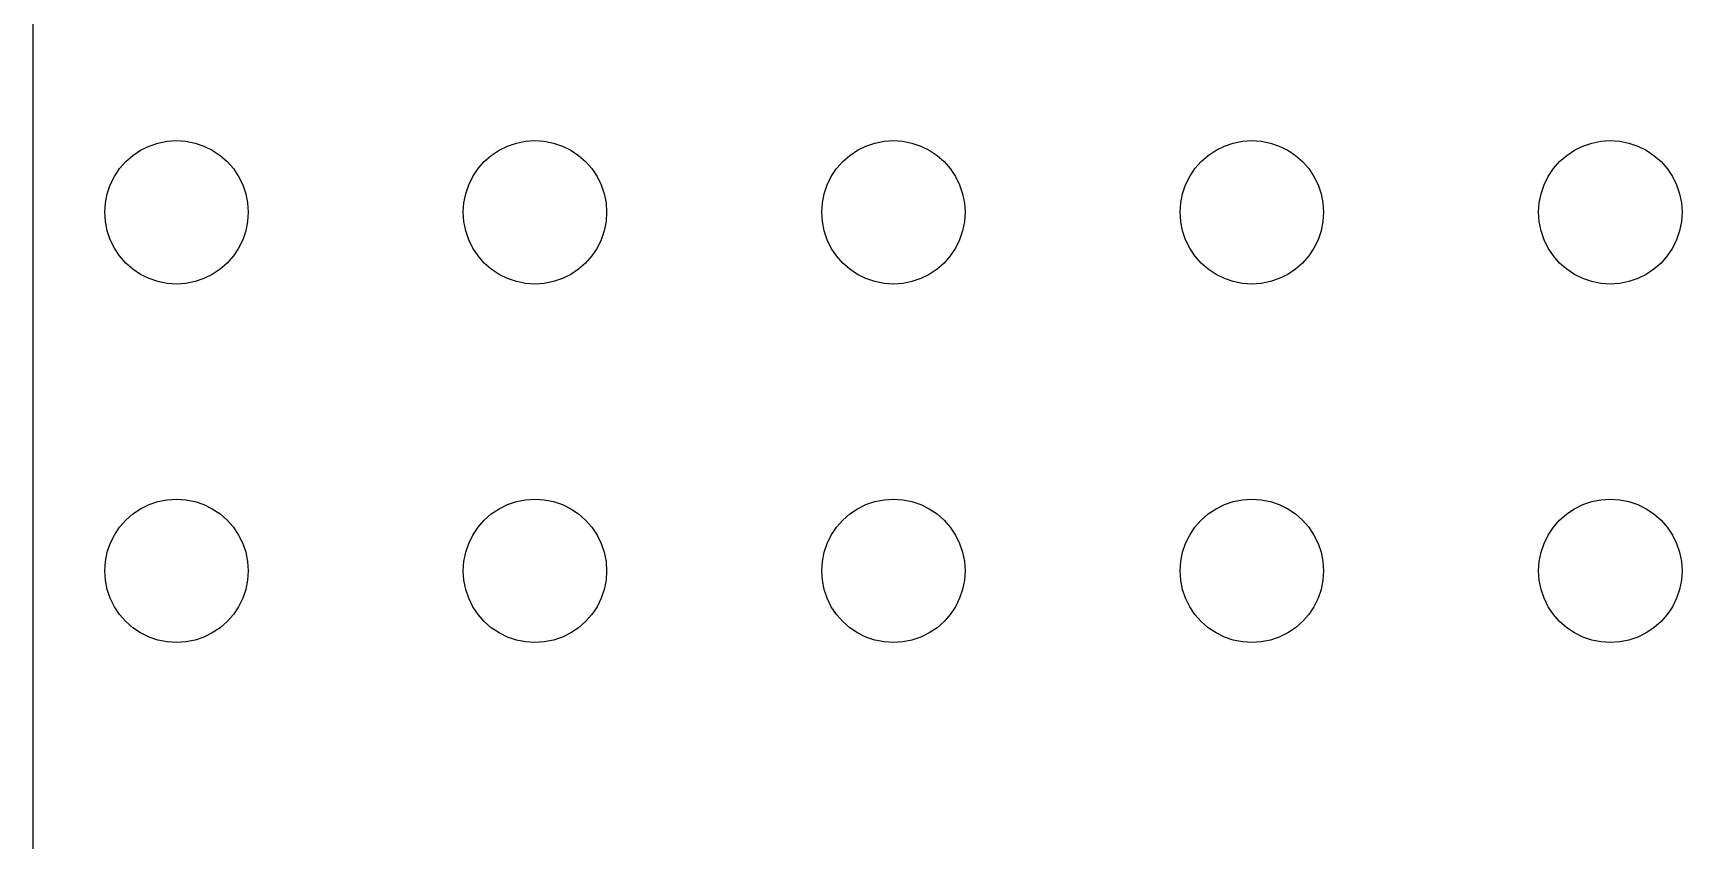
# Model space of a CAD drawing. Header units: metres. Extents: x -149 to 149, y -149 to 149.
# Drawn here: x -148.5 to -79.5, y -33.8 to 0 of the extents above; entities that cross this region are included whole.
import ezdxf

# ---------------------------------------------------------------- set-up
doc = ezdxf.new("R2010")
doc.units = ezdxf.units.M

msp = doc.modelspace()

# ---------------------------------------------------------------- linework, layer by layer
for p, q in [((-148.505, 143.505), (-148.505, -143.505)), ((-144, -4.90192), (-143.648, -4.72835)), ((-143.648, -4.72835), (-143.276, -4.60222)), ((-143.276, -4.60222), (-142.892, -4.52567)), ((-142.892, -4.52567), (-142.5, -4.5)), ((-142.5, -4.5), (-142.108, -4.52567)), ((-142.108, -4.52567), (-141.724, -4.60222)), ((-141.724, -4.60222), (-141.352, -4.72835)), ((-141.352, -4.72835), (-141, -4.90192)), ((-129, -4.90192), (-128.648, -4.72835)), ((-128.648, -4.72835), (-128.276, -4.60222)), ((-128.276, -4.60222), (-127.892, -4.52567)), ((-127.892, -4.52567), (-127.5, -4.5)), ((-127.5, -4.5), (-127.108, -4.52567)), ((-127.108, -4.52567), (-126.724, -4.60222)), ((-126.724, -4.60222), (-126.352, -4.72835)), ((-126.352, -4.72835), (-126, -4.90192)), ((-114, -4.90192), (-113.648, -4.72835)), ((-113.648, -4.72835), (-113.276, -4.60222)), ((-113.276, -4.60222), (-112.892, -4.52567)), ((-112.892, -4.52567), (-112.5, -4.5)), ((-112.5, -4.5), (-112.108, -4.52567)), ((-112.108, -4.52567), (-111.724, -4.60222)), ((-111.724, -4.60222), (-111.352, -4.72835)), ((-111.352, -4.72835), (-111, -4.90192)), ((-99, -4.90192), (-98.648, -4.72835)), ((-98.648, -4.72835), (-98.2765, -4.60222)), ((-98.2765, -4.60222), (-97.8916, -4.52567)), ((-97.8916, -4.52567), (-97.5, -4.5)), ((-97.5, -4.5), (-97.1084, -4.52567)), ((-97.1084, -4.52567), (-96.7235, -4.60222)), ((-96.7235, -4.60222), (-96.3519, -4.72835)), ((-96.3519, -4.72835), (-96, -4.90192)), ((-84, -4.90192), (-83.648, -4.72835)), ((-83.648, -4.72835), (-83.2765, -4.60222)), ((-83.2765, -4.60222), (-82.8916, -4.52567)), ((-82.8916, -4.52567), (-82.5, -4.5)), ((-82.5, -4.5), (-82.1084, -4.52567)), ((-82.1084, -4.52567), (-81.7235, -4.60222)), ((-81.7235, -4.60222), (-81.3519, -4.72835)), ((-81.3519, -4.72835), (-81, -4.90192)), ((-144.88, -5.67371), (-144.621, -5.37868)), ((-144.621, -5.37868), (-144.326, -5.11993)), ((-144.326, -5.11993), (-144, -4.90192)), ((-141, -4.90192), (-140.674, -5.11993)), ((-140.674, -5.11993), (-140.379, -5.37868)), ((-140.379, -5.37868), (-140.12, -5.67371)), ((-129.88, -5.67371), (-129.621, -5.37868)), ((-129.621, -5.37868), (-129.326, -5.11993)), ((-129.326, -5.11993), (-129, -4.90192)), ((-126, -4.90192), (-125.674, -5.11993)), ((-125.674, -5.11993), (-125.379, -5.37868)), ((-125.379, -5.37868), (-125.12, -5.67371)), ((-114.88, -5.67371), (-114.621, -5.37868)), ((-114.621, -5.37868), (-114.326, -5.11993)), ((-114.326, -5.11993), (-114, -4.90192)), ((-111, -4.90192), (-110.674, -5.11993)), ((-110.674, -5.11993), (-110.379, -5.37868)), ((-110.379, -5.37868), (-110.12, -5.67371)), ((-99.8801, -5.67371), (-99.6213, -5.37868)), ((-99.6213, -5.37868), (-99.3263, -5.11993)), ((-99.3263, -5.11993), (-99, -4.90192)), ((-96, -4.90192), (-95.6737, -5.11993)), ((-95.6737, -5.11993), (-95.3787, -5.37868)), ((-95.3787, -5.37868), (-95.1199, -5.67371)), ((-84.8801, -5.67371), (-84.6213, -5.37868)), ((-84.6213, -5.37868), (-84.3263, -5.11993)), ((-84.3263, -5.11993), (-84, -4.90192)), ((-81, -4.90192), (-80.6737, -5.11993)), ((-80.6737, -5.11993), (-80.3787, -5.37868)), ((-80.3787, -5.37868), (-80.1199, -5.67371)), ((-145.272, -6.35194), (-145.098, -6)), ((-145.098, -6), (-144.88, -5.67371)), ((-140.12, -5.67371), (-139.902, -6)), ((-139.902, -6), (-139.728, -6.35194)), ((-130.272, -6.35194), (-130.098, -6)), ((-130.098, -6), (-129.88, -5.67371)), ((-125.12, -5.67371), (-124.902, -6)), ((-124.902, -6), (-124.728, -6.35194)), ((-115.272, -6.35194), (-115.098, -6)), ((-115.098, -6), (-114.88, -5.67371)), ((-110.12, -5.67371), (-109.902, -6)), ((-109.902, -6), (-109.728, -6.35194)), ((-100.272, -6.35194), (-100.098, -6)), ((-100.098, -6), (-99.8801, -5.67371)), ((-95.1199, -5.67371), (-94.9019, -6)), ((-94.9019, -6), (-94.7284, -6.35194)), ((-85.2716, -6.35194), (-85.0981, -6)), ((-85.0981, -6), (-84.8801, -5.67371)), ((-80.1199, -5.67371), (-79.9019, -6)), ((-79.9019, -6), (-79.7284, -6.35194)), ((-145.474, -7.10841), (-145.398, -6.72354)), ((-145.398, -6.72354), (-145.272, -6.35194)), ((-139.728, -6.35194), (-139.602, -6.72354)), ((-139.602, -6.72354), (-139.526, -7.10841)), ((-130.474, -7.10841), (-130.398, -6.72354)), ((-130.398, -6.72354), (-130.272, -6.35194)), ((-124.728, -6.35194), (-124.602, -6.72354)), ((-124.602, -6.72354), (-124.526, -7.10841)), ((-115.474, -7.10841), (-115.398, -6.72354)), ((-115.398, -6.72354), (-115.272, -6.35194)), ((-109.728, -6.35194), (-109.602, -6.72354)), ((-109.602, -6.72354), (-109.526, -7.10841)), ((-100.474, -7.10841), (-100.398, -6.72354)), ((-100.398, -6.72354), (-100.272, -6.35194)), ((-94.7284, -6.35194), (-94.6022, -6.72354)), ((-94.6022, -6.72354), (-94.5257, -7.10841)), ((-85.4743, -7.10841), (-85.3978, -6.72354)), ((-85.3978, -6.72354), (-85.2716, -6.35194)), ((-79.7284, -6.35194), (-79.6022, -6.72354)), ((-79.6022, -6.72354), (-79.5257, -7.10841)), ((-145.5, -7.5), (-145.474, -7.10841)), ((-145.474, -7.89157), (-145.5, -7.5)), ((-139.526, -7.10841), (-139.5, -7.5)), ((-139.5, -7.5), (-139.526, -7.89157)), ((-130.5, -7.5), (-130.474, -7.10841)), ((-130.474, -7.89157), (-130.5, -7.5)), ((-124.526, -7.10841), (-124.5, -7.5)), ((-124.5, -7.5), (-124.526, -7.89157)), ((-115.5, -7.5), (-115.474, -7.10841)), ((-115.474, -7.89157), (-115.5, -7.5)), ((-109.526, -7.10841), (-109.5, -7.5)), ((-109.5, -7.5), (-109.526, -7.89157)), ((-100.5, -7.5), (-100.474, -7.10841)), ((-100.474, -7.89157), (-100.5, -7.5)), ((-94.5257, -7.10841), (-94.5, -7.5)), ((-94.5, -7.5), (-94.5257, -7.89157)), ((-85.5, -7.5), (-85.4743, -7.10841)), ((-85.4743, -7.89157), (-85.5, -7.5)), ((-79.5257, -7.10841), (-79.5, -7.5)), ((-79.5, -7.5), (-79.5257, -7.89157)), ((-145.398, -8.27644), (-145.474, -7.89157)), ((-145.272, -8.64804), (-145.398, -8.27644)), ((-139.602, -8.27644), (-139.728, -8.64804)), ((-139.526, -7.89157), (-139.602, -8.27644)), ((-130.398, -8.27644), (-130.474, -7.89157)), ((-130.272, -8.64804), (-130.398, -8.27644)), ((-124.602, -8.27644), (-124.728, -8.64804)), ((-124.526, -7.89157), (-124.602, -8.27644)), ((-115.398, -8.27644), (-115.474, -7.89157)), ((-115.272, -8.64804), (-115.398, -8.27644)), ((-109.602, -8.27644), (-109.728, -8.64804)), ((-109.526, -7.89157), (-109.602, -8.27644)), ((-100.398, -8.27644), (-100.474, -7.89157)), ((-100.272, -8.64804), (-100.398, -8.27644)), ((-94.6022, -8.27644), (-94.7284, -8.64804)), ((-94.5257, -7.89157), (-94.6022, -8.27644)), ((-85.3978, -8.27644), (-85.4743, -7.89157)), ((-85.2716, -8.64804), (-85.3978, -8.27644)), ((-79.6022, -8.27644), (-79.7284, -8.64804)), ((-79.5257, -7.89157), (-79.6022, -8.27644)), ((-145.098, -9), (-145.272, -8.64804)), ((-139.728, -8.64804), (-139.902, -9)), ((-130.098, -9), (-130.272, -8.64804)), ((-124.728, -8.64804), (-124.902, -9)), ((-115.098, -9), (-115.272, -8.64804)), ((-109.728, -8.64804), (-109.902, -9)), ((-100.098, -9), (-100.272, -8.64804)), ((-94.7284, -8.64804), (-94.9019, -9)), ((-85.0981, -9), (-85.2716, -8.64804)), ((-79.7284, -8.64804), (-79.9019, -9)), ((-144.88, -9.32628), (-145.098, -9)), ((-144.621, -9.62131), (-144.88, -9.32628)), ((-144.326, -9.88005), (-144.621, -9.62131)), ((-140.379, -9.62131), (-140.674, -9.88005)), ((-140.12, -9.32628), (-140.379, -9.62131)), ((-139.902, -9), (-140.12, -9.32628)), ((-129.88, -9.32628), (-130.098, -9)), ((-129.621, -9.62131), (-129.88, -9.32628)), ((-129.326, -9.88005), (-129.621, -9.62131)), ((-125.379, -9.62131), (-125.674, -9.88005)), ((-125.12, -9.32628), (-125.379, -9.62131)), ((-124.902, -9), (-125.12, -9.32628)), ((-114.88, -9.32628), (-115.098, -9)), ((-114.621, -9.62131), (-114.88, -9.32628)), ((-114.326, -9.88005), (-114.621, -9.62131)), ((-110.379, -9.62131), (-110.674, -9.88005)), ((-110.12, -9.32628), (-110.379, -9.62131)), ((-109.902, -9), (-110.12, -9.32628)), ((-99.8801, -9.32628), (-100.098, -9)), ((-99.6213, -9.62131), (-99.8801, -9.32628)), ((-99.3263, -9.88005), (-99.6213, -9.62131)), ((-95.3787, -9.62131), (-95.6737, -9.88005)), ((-95.1199, -9.32628), (-95.3787, -9.62131)), ((-94.9019, -9), (-95.1199, -9.32628)), ((-84.8801, -9.32628), (-85.0981, -9)), ((-84.6213, -9.62131), (-84.8801, -9.32628)), ((-84.3263, -9.88005), (-84.6213, -9.62131)), ((-80.3787, -9.62131), (-80.6737, -9.88005)), ((-80.1199, -9.32628), (-80.3787, -9.62131)), ((-79.9019, -9), (-80.1199, -9.32628)), ((-144, -10.0981), (-144.326, -9.88005)), ((-143.648, -10.2716), (-144, -10.0981)), ((-143.276, -10.3978), (-143.648, -10.2716)), ((-141.352, -10.2716), (-141.724, -10.3978)), ((-141, -10.0981), (-141.352, -10.2716)), ((-140.674, -9.88005), (-141, -10.0981)), ((-129, -10.0981), (-129.326, -9.88005)), ((-128.648, -10.2716), (-129, -10.0981)), ((-128.276, -10.3978), (-128.648, -10.2716)), ((-126.352, -10.2716), (-126.724, -10.3978)), ((-126, -10.0981), (-126.352, -10.2716)), ((-125.674, -9.88005), (-126, -10.0981)), ((-114, -10.0981), (-114.326, -9.88005)), ((-113.648, -10.2716), (-114, -10.0981)), ((-113.276, -10.3978), (-113.648, -10.2716)), ((-111.352, -10.2716), (-111.724, -10.3978)), ((-111, -10.0981), (-111.352, -10.2716)), ((-110.674, -9.88005), (-111, -10.0981)), ((-99, -10.0981), (-99.3263, -9.88005)), ((-98.648, -10.2716), (-99, -10.0981)), ((-98.2765, -10.3978), (-98.648, -10.2716)), ((-96.3519, -10.2716), (-96.7235, -10.3978)), ((-96, -10.0981), (-96.3519, -10.2716)), ((-95.6737, -9.88005), (-96, -10.0981)), ((-84, -10.0981), (-84.3263, -9.88005)), ((-83.648, -10.2716), (-84, -10.0981)), ((-83.2765, -10.3978), (-83.648, -10.2716)), ((-81.3519, -10.2716), (-81.7235, -10.3978)), ((-81, -10.0981), (-81.3519, -10.2716)), ((-80.6737, -9.88005), (-81, -10.0981)), ((-142.892, -10.4743), (-143.276, -10.3978)), ((-142.5, -10.5), (-142.892, -10.4743)), ((-142.108, -10.4743), (-142.5, -10.5)), ((-141.724, -10.3978), (-142.108, -10.4743)), ((-127.892, -10.4743), (-128.276, -10.3978)), ((-127.5, -10.5), (-127.892, -10.4743)), ((-127.108, -10.4743), (-127.5, -10.5)), ((-126.724, -10.3978), (-127.108, -10.4743)), ((-112.892, -10.4743), (-113.276, -10.3978)), ((-112.5, -10.5), (-112.892, -10.4743)), ((-112.108, -10.4743), (-112.5, -10.5)), ((-111.724, -10.3978), (-112.108, -10.4743)), ((-97.8916, -10.4743), (-98.2765, -10.3978)), ((-97.5, -10.5), (-97.8916, -10.4743)), ((-97.1084, -10.4743), (-97.5, -10.5)), ((-96.7235, -10.3978), (-97.1084, -10.4743)), ((-82.8916, -10.4743), (-83.2765, -10.3978)), ((-82.5, -10.5), (-82.8916, -10.4743)), ((-82.1084, -10.4743), (-82.5, -10.5)), ((-81.7235, -10.3978), (-82.1084, -10.4743)), ((-144.326, -20.1199), (-144, -19.9019)), ((-144, -19.9019), (-143.648, -19.7283)), ((-143.648, -19.7283), (-143.276, -19.6022)), ((-143.276, -19.6022), (-142.892, -19.5257)), ((-142.892, -19.5257), (-142.5, -19.5)), ((-142.5, -19.5), (-142.108, -19.5257)), ((-142.108, -19.5257), (-141.724, -19.6022)), ((-141.724, -19.6022), (-141.352, -19.7283)), ((-141.352, -19.7283), (-141, -19.9019)), ((-141, -19.9019), (-140.674, -20.1199)), ((-129.326, -20.1199), (-129, -19.9019)), ((-129, -19.9019), (-128.648, -19.7283)), ((-128.648, -19.7283), (-128.276, -19.6022)), ((-128.276, -19.6022), (-127.892, -19.5257)), ((-127.892, -19.5257), (-127.5, -19.5)), ((-127.5, -19.5), (-127.108, -19.5257)), ((-127.108, -19.5257), (-126.724, -19.6022)), ((-126.724, -19.6022), (-126.352, -19.7283)), ((-126.352, -19.7283), (-126, -19.9019)), ((-126, -19.9019), (-125.674, -20.1199)), ((-114.326, -20.1199), (-114, -19.9019)), ((-114, -19.9019), (-113.648, -19.7283)), ((-113.648, -19.7283), (-113.276, -19.6022)), ((-113.276, -19.6022), (-112.892, -19.5257)), ((-112.892, -19.5257), (-112.5, -19.5)), ((-112.5, -19.5), (-112.108, -19.5257)), ((-112.108, -19.5257), (-111.724, -19.6022)), ((-111.724, -19.6022), (-111.352, -19.7283)), ((-111.352, -19.7283), (-111, -19.9019)), ((-111, -19.9019), (-110.674, -20.1199)), ((-99.3263, -20.1199), (-99, -19.9019)), ((-99, -19.9019), (-98.648, -19.7283)), ((-98.648, -19.7283), (-98.2765, -19.6022)), ((-98.2765, -19.6022), (-97.8916, -19.5257)), ((-97.8916, -19.5257), (-97.5, -19.5)), ((-97.5, -19.5), (-97.1084, -19.5257)), ((-97.1084, -19.5257), (-96.7235, -19.6022)), ((-96.7235, -19.6022), (-96.3519, -19.7283)), ((-96.3519, -19.7283), (-96, -19.9019)), ((-96, -19.9019), (-95.6737, -20.1199)), ((-84.3263, -20.1199), (-84, -19.9019)), ((-84, -19.9019), (-83.648, -19.7283)), ((-83.648, -19.7283), (-83.2765, -19.6022)), ((-83.2765, -19.6022), (-82.8916, -19.5257)), ((-82.8916, -19.5257), (-82.5, -19.5)), ((-82.5, -19.5), (-82.1084, -19.5257)), ((-82.1084, -19.5257), (-81.7235, -19.6022)), ((-81.7235, -19.6022), (-81.3519, -19.7283)), ((-81.3519, -19.7283), (-81, -19.9019)), ((-81, -19.9019), (-80.6737, -20.1199)), ((-145.098, -21), (-144.88, -20.6737)), ((-144.88, -20.6737), (-144.621, -20.3787)), ((-144.621, -20.3787), (-144.326, -20.1199)), ((-140.674, -20.1199), (-140.379, -20.3787)), ((-140.379, -20.3787), (-140.12, -20.6737)), ((-140.12, -20.6737), (-139.902, -21)), ((-130.098, -21), (-129.88, -20.6737)), ((-129.88, -20.6737), (-129.621, -20.3787)), ((-129.621, -20.3787), (-129.326, -20.1199)), ((-125.674, -20.1199), (-125.379, -20.3787)), ((-125.379, -20.3787), (-125.12, -20.6737)), ((-125.12, -20.6737), (-124.902, -21)), ((-115.098, -21), (-114.88, -20.6737)), ((-114.88, -20.6737), (-114.621, -20.3787)), ((-114.621, -20.3787), (-114.326, -20.1199)), ((-110.674, -20.1199), (-110.379, -20.3787)), ((-110.379, -20.3787), (-110.12, -20.6737)), ((-110.12, -20.6737), (-109.902, -21)), ((-100.098, -21), (-99.8801, -20.6737)), ((-99.8801, -20.6737), (-99.6213, -20.3787)), ((-99.6213, -20.3787), (-99.3263, -20.1199)), ((-95.6737, -20.1199), (-95.3787, -20.3787)), ((-95.3787, -20.3787), (-95.1199, -20.6737)), ((-95.1199, -20.6737), (-94.9019, -21)), ((-85.0981, -21), (-84.8801, -20.6737)), ((-84.8801, -20.6737), (-84.6213, -20.3787)), ((-84.6213, -20.3787), (-84.3263, -20.1199)), ((-80.6737, -20.1199), (-80.3787, -20.3787)), ((-80.3787, -20.3787), (-80.1199, -20.6737)), ((-80.1199, -20.6737), (-79.9019, -21)), ((-145.398, -21.7235), (-145.272, -21.3519)), ((-145.272, -21.3519), (-145.098, -21)), ((-139.902, -21), (-139.728, -21.3519)), ((-139.728, -21.3519), (-139.602, -21.7235)), ((-130.398, -21.7235), (-130.272, -21.3519)), ((-130.272, -21.3519), (-130.098, -21)), ((-124.902, -21), (-124.728, -21.3519)), ((-124.728, -21.3519), (-124.602, -21.7235)), ((-115.398, -21.7235), (-115.272, -21.3519)), ((-115.272, -21.3519), (-115.098, -21)), ((-109.902, -21), (-109.728, -21.3519)), ((-109.728, -21.3519), (-109.602, -21.7235)), ((-100.398, -21.7235), (-100.272, -21.3519)), ((-100.272, -21.3519), (-100.098, -21)), ((-94.9019, -21), (-94.7284, -21.3519)), ((-94.7284, -21.3519), (-94.6022, -21.7235)), ((-85.3978, -21.7235), (-85.2716, -21.3519)), ((-85.2716, -21.3519), (-85.0981, -21)), ((-79.9019, -21), (-79.7284, -21.3519)), ((-79.7284, -21.3519), (-79.6022, -21.7235)), ((-145.474, -22.1084), (-145.398, -21.7235)), ((-139.602, -21.7235), (-139.526, -22.1084)), ((-130.474, -22.1084), (-130.398, -21.7235)), ((-124.602, -21.7235), (-124.526, -22.1084)), ((-115.474, -22.1084), (-115.398, -21.7235)), ((-109.602, -21.7235), (-109.526, -22.1084)), ((-100.474, -22.1084), (-100.398, -21.7235)), ((-94.6022, -21.7235), (-94.5257, -22.1084)), ((-85.4743, -22.1084), (-85.3978, -21.7235)), ((-79.6022, -21.7235), (-79.5257, -22.1084)), ((-145.5, -22.5), (-145.474, -22.1084)), ((-145.474, -22.8916), (-145.5, -22.5)), ((-139.526, -22.1084), (-139.5, -22.5)), ((-139.5, -22.5), (-139.526, -22.8916)), ((-130.5, -22.5), (-130.474, -22.1084)), ((-130.474, -22.8916), (-130.5, -22.5)), ((-124.526, -22.1084), (-124.5, -22.5)), ((-124.5, -22.5), (-124.526, -22.8916)), ((-115.5, -22.5), (-115.474, -22.1084)), ((-115.474, -22.8916), (-115.5, -22.5)), ((-109.526, -22.1084), (-109.5, -22.5)), ((-109.5, -22.5), (-109.526, -22.8916)), ((-100.5, -22.5), (-100.474, -22.1084)), ((-100.474, -22.8916), (-100.5, -22.5)), ((-94.5257, -22.1084), (-94.5, -22.5)), ((-94.5, -22.5), (-94.5257, -22.8916)), ((-85.5, -22.5), (-85.4743, -22.1084)), ((-85.4743, -22.8916), (-85.5, -22.5)), ((-79.5257, -22.1084), (-79.5, -22.5)), ((-79.5, -22.5), (-79.5257, -22.8916)), ((-145.398, -23.2764), (-145.474, -22.8916)), ((-145.272, -23.648), (-145.398, -23.2764)), ((-139.602, -23.2764), (-139.728, -23.648)), ((-139.526, -22.8916), (-139.602, -23.2764)), ((-130.398, -23.2764), (-130.474, -22.8916)), ((-130.272, -23.648), (-130.398, -23.2764)), ((-124.602, -23.2764), (-124.728, -23.648)), ((-124.526, -22.8916), (-124.602, -23.2764)), ((-115.398, -23.2764), (-115.474, -22.8916)), ((-115.272, -23.648), (-115.398, -23.2764)), ((-109.602, -23.2764), (-109.728, -23.648)), ((-109.526, -22.8916), (-109.602, -23.2764)), ((-100.398, -23.2764), (-100.474, -22.8916)), ((-100.272, -23.648), (-100.398, -23.2764)), ((-94.6022, -23.2764), (-94.7284, -23.648)), ((-94.5257, -22.8916), (-94.6022, -23.2764)), ((-85.3978, -23.2764), (-85.4743, -22.8916)), ((-85.2716, -23.648), (-85.3978, -23.2764)), ((-79.6022, -23.2764), (-79.7284, -23.648)), ((-79.5257, -22.8916), (-79.6022, -23.2764)), ((-145.098, -24), (-145.272, -23.648)), ((-144.88, -24.3263), (-145.098, -24)), ((-139.902, -24), (-140.12, -24.3263)), ((-139.728, -23.648), (-139.902, -24)), ((-130.098, -24), (-130.272, -23.648)), ((-129.88, -24.3263), (-130.098, -24)), ((-124.902, -24), (-125.12, -24.3263)), ((-124.728, -23.648), (-124.902, -24)), ((-115.098, -24), (-115.272, -23.648)), ((-114.88, -24.3263), (-115.098, -24)), ((-109.902, -24), (-110.12, -24.3263)), ((-109.728, -23.648), (-109.902, -24)), ((-100.098, -24), (-100.272, -23.648)), ((-99.8801, -24.3263), (-100.098, -24)), ((-94.9019, -24), (-95.1199, -24.3263)), ((-94.7284, -23.648), (-94.9019, -24)), ((-85.0981, -24), (-85.2716, -23.648)), ((-84.8801, -24.3263), (-85.0981, -24)), ((-79.9019, -24), (-80.1199, -24.3263)), ((-79.7284, -23.648), (-79.9019, -24)), ((-144.621, -24.6213), (-144.88, -24.3263)), ((-144.326, -24.8801), (-144.621, -24.6213)), ((-140.379, -24.6213), (-140.674, -24.8801)), ((-140.12, -24.3263), (-140.379, -24.6213)), ((-129.621, -24.6213), (-129.88, -24.3263)), ((-129.326, -24.8801), (-129.621, -24.6213)), ((-125.379, -24.6213), (-125.674, -24.8801)), ((-125.12, -24.3263), (-125.379, -24.6213)), ((-114.621, -24.6213), (-114.88, -24.3263)), ((-114.326, -24.8801), (-114.621, -24.6213)), ((-110.379, -24.6213), (-110.674, -24.8801)), ((-110.12, -24.3263), (-110.379, -24.6213)), ((-99.6213, -24.6213), (-99.8801, -24.3263)), ((-99.3263, -24.8801), (-99.6213, -24.6213)), ((-95.3787, -24.6213), (-95.6737, -24.8801)), ((-95.1199, -24.3263), (-95.3787, -24.6213)), ((-84.6213, -24.6213), (-84.8801, -24.3263)), ((-84.3263, -24.8801), (-84.6213, -24.6213)), ((-80.3787, -24.6213), (-80.6737, -24.8801)), ((-80.1199, -24.3263), (-80.3787, -24.6213)), ((-144, -25.0981), (-144.326, -24.8801)), ((-143.648, -25.2716), (-144, -25.0981)), ((-143.276, -25.3978), (-143.648, -25.2716)), ((-142.892, -25.4743), (-143.276, -25.3978)), ((-142.5, -25.5), (-142.892, -25.4743)), ((-142.108, -25.4743), (-142.5, -25.5)), ((-141.724, -25.3978), (-142.108, -25.4743)), ((-141.352, -25.2716), (-141.724, -25.3978)), ((-141, -25.0981), (-141.352, -25.2716)), ((-140.674, -24.8801), (-141, -25.0981)), ((-129, -25.0981), (-129.326, -24.8801)), ((-128.648, -25.2716), (-129, -25.0981)), ((-128.276, -25.3978), (-128.648, -25.2716)), ((-127.892, -25.4743), (-128.276, -25.3978)), ((-127.5, -25.5), (-127.892, -25.4743)), ((-127.108, -25.4743), (-127.5, -25.5)), ((-126.724, -25.3978), (-127.108, -25.4743)), ((-126.352, -25.2716), (-126.724, -25.3978)), ((-126, -25.0981), (-126.352, -25.2716)), ((-125.674, -24.8801), (-126, -25.0981)), ((-114, -25.0981), (-114.326, -24.8801)), ((-113.648, -25.2716), (-114, -25.0981)), ((-113.276, -25.3978), (-113.648, -25.2716)), ((-112.892, -25.4743), (-113.276, -25.3978)), ((-112.5, -25.5), (-112.892, -25.4743)), ((-112.108, -25.4743), (-112.5, -25.5)), ((-111.724, -25.3978), (-112.108, -25.4743)), ((-111.352, -25.2716), (-111.724, -25.3978)), ((-111, -25.0981), (-111.352, -25.2716)), ((-110.674, -24.8801), (-111, -25.0981)), ((-99, -25.0981), (-99.3263, -24.8801)), ((-98.648, -25.2716), (-99, -25.0981)), ((-98.2765, -25.3978), (-98.648, -25.2716)), ((-97.8916, -25.4743), (-98.2765, -25.3978)), ((-97.5, -25.5), (-97.8916, -25.4743)), ((-97.1084, -25.4743), (-97.5, -25.5)), ((-96.7235, -25.3978), (-97.1084, -25.4743)), ((-96.3519, -25.2716), (-96.7235, -25.3978)), ((-96, -25.0981), (-96.3519, -25.2716)), ((-95.6737, -24.8801), (-96, -25.0981)), ((-84, -25.0981), (-84.3263, -24.8801)), ((-83.648, -25.2716), (-84, -25.0981)), ((-83.2765, -25.3978), (-83.648, -25.2716)), ((-82.8916, -25.4743), (-83.2765, -25.3978)), ((-82.5, -25.5), (-82.8916, -25.4743)), ((-82.1084, -25.4743), (-82.5, -25.5)), ((-81.7235, -25.3978), (-82.1084, -25.4743)), ((-81.3519, -25.2716), (-81.7235, -25.3978)), ((-81, -25.0981), (-81.3519, -25.2716)), ((-80.6737, -24.8801), (-81, -25.0981))]:
    msp.add_line(p, q)

doc.saveas('drawing.dxf')
